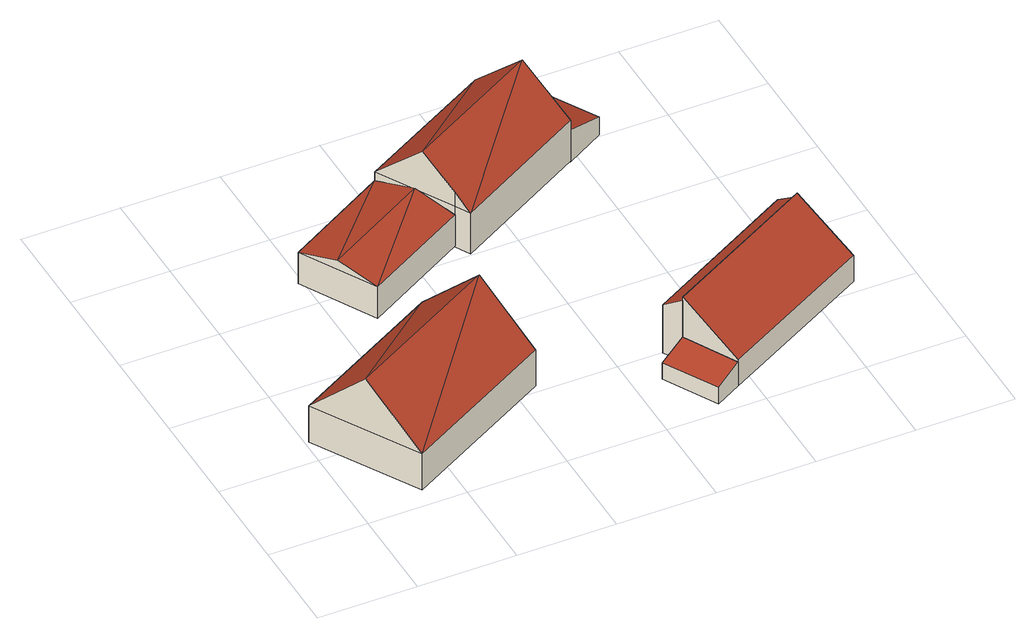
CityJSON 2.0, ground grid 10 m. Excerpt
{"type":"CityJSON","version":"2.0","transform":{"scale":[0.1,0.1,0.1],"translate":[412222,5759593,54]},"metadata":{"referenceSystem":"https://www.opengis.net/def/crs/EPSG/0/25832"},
"CityObjects":{
"building1":{"type":"Building","attributes":{"Gemeindeschluessel":"05515000","Geometrietyp2DReferenz":"3000","function":"31001_1000","roofType":"3100","measuredHeight":10.1},"address":[{"country":"Germany","locality":"Münster","thoroughfareNumber":"241","thoroughfareName":"Lützowstraße"}],"geometry":[{"type":"Solid","lod":"2","boundaries":[[[[0,1,2,3]],[[4,5,1,0]],[[6,7,5,4]],[[3,2,7,6]],[[0,8,4]],[[6,9,3]],[[0,3,9]],[[9,8,0]],[[8,9,6]],[[6,4,8]],[[1,5,7,2]]]],"semantics":{"surfaces":[{"type":"WallSurface"},{"type":"RoofSurface"},{"type":"GroundSurface"}],"values":[[0,0,0,0,0,0,1,1,1,1,2]]}}]},
"building2":{"type":"Building","attributes":{"Gemeindeschluessel":"05515000","Geometrietyp2DReferenz":"3000","function":"31001_2460","roofType":"3100","measuredHeight":4.75},"geometry":[{"type":"Solid","lod":"2","boundaries":[[[[10,11,12,13]],[[14,15,11,10]],[[16,17,15,14]],[[13,12,17,16]],[[10,18,14]],[[16,19,13]],[[10,13,19]],[[19,18,10]],[[18,19,16]],[[16,14,18]],[[11,15,17,12]]]],"semantics":{"surfaces":[{"type":"WallSurface"},{"type":"RoofSurface"},{"type":"GroundSurface"}],"values":[[0,0,0,0,0,0,1,1,1,1,2]]}}]},
"building3":{"type":"Building","attributes":{"Gemeindeschluessel":"05515000","Geometrietyp2DReferenz":"3000","function":"51009_1610","roofType":"2100","measuredHeight":2.74},"geometry":[{"type":"Solid","lod":"2","boundaries":[[[[20,21,22,23]],[[24,25,21,20]],[[26,27,25,24]],[[23,22,27,26]],[[24,20,23,26]],[[21,25,27,22]]]],"semantics":{"surfaces":[{"type":"WallSurface"},{"type":"RoofSurface"},{"type":"GroundSurface"}],"values":[[0,0,0,0,1,2]]}}]},
"building4":{"type":"Building","attributes":{"Gemeindeschluessel":"05515000","Geometrietyp2DReferenz":"3000","function":"31001_2700","roofType":"3100","measuredHeight":9.41},"geometry":[{"type":"Solid","lod":"2","boundaries":[[[[28,29,30,31]],[[32,33,29,28]],[[34,35,33,32]],[[36,37,35,34]],[[31,30,37,36]],[[38,31,39]],[[36,39,31]],[[28,38,32]],[[39,40,32,38]],[[40,34,32]],[[40,39,36,34]],[[38,28,31]],[[29,33,35,37,30]]]],"semantics":{"surfaces":[{"type":"WallSurface"},{"type":"RoofSurface"},{"type":"GroundSurface"}],"values":[[0,0,0,0,0,1,1,1,1,0,0,0,2]]}}]},
"building5":{"type":"Building","attributes":{"Gemeindeschluessel":"05515000","Geometrietyp2DReferenz":"3000","function":"51009_1610","roofType":"2100","measuredHeight":7.03},"geometry":[{"type":"Solid","lod":"2","boundaries":[[[[41,42,43,44]],[[45,21,42,41]],[[46,47,21,45]],[[44,43,47,46]],[[45,41,44,46]],[[42,21,47,43]]]],"semantics":{"surfaces":[{"type":"WallSurface"},{"type":"RoofSurface"},{"type":"GroundSurface"}],"values":[[0,0,0,0,1,2]]}}]},
"building6":{"type":"Building","attributes":{"Gemeindeschluessel":"05515000","Geometrietyp2DReferenz":"3000","function":"31001_2700","roofType":"2100","measuredHeight":7.35},"geometry":[{"type":"Solid","lod":"2","boundaries":[[[[48,21,25,49]],[[50,42,21,48]],[[51,52,42,50]],[[49,25,52,51]],[[50,48,49,51]],[[21,42,52,25]]]],"semantics":{"surfaces":[{"type":"WallSurface"},{"type":"RoofSurface"},{"type":"GroundSurface"}],"values":[[0,0,0,0,1,2]]}}]},
"building7":{"type":"Building","attributes":{"Gemeindeschluessel":"05515000","Geometrietyp2DReferenz":"3000","function":"31001_2700","roofType":"2100","measuredHeight":3.62},"geometry":[{"type":"Solid","lod":"2","boundaries":[[[[53,54,55,56]],[[57,58,54,53]],[[59,60,58,57]],[[56,55,60,59]],[[57,53,56,59]],[[54,58,60,55]]]],"semantics":{"surfaces":[{"type":"WallSurface"},{"type":"RoofSurface"},{"type":"GroundSurface"}],"values":[[0,0,0,0,1,2]]}}]}
},
"vertices":[
[65,21,51],[65,21,9],[222,108,9],[222,108,51],[4,127,51],[4,127,9],[161,214,51],[161,214,9],[35,74,110],[192,161,110],
[136,254,48],[136,254,12],[244,315,12],[244,315,48],[94,330,48],[94,330,12],[201,391,48],[201,391,12],[115,292,59],[223,353,59],
[355,79,39],[355,79,11],[327,64,11],[327,64,30],[384,25,39],[384,25,11],[357,10,30],[357,10,11],
[391,378,58],[391,378,11],[340,468,11],[340,468,58],[252,300,58],[252,300,11],[244,315,58],[244,315,11],[201,391,58],[201,391,11],[365,423,105],[227,346,105],[244,315,74],
[513,166,81],[513,166,11],[503,185,11],[503,185,67],[355,79,81],[344,97,67],[344,97,11],
[355,79,85],[384,25,41],[513,166,85],[543,112,41],[543,112,11],
[380,491,31],[380,491,10],[340,468,10],[340,468,47],[431,401,31],[431,401,10],[391,378,47],[391,378,10]
]}
